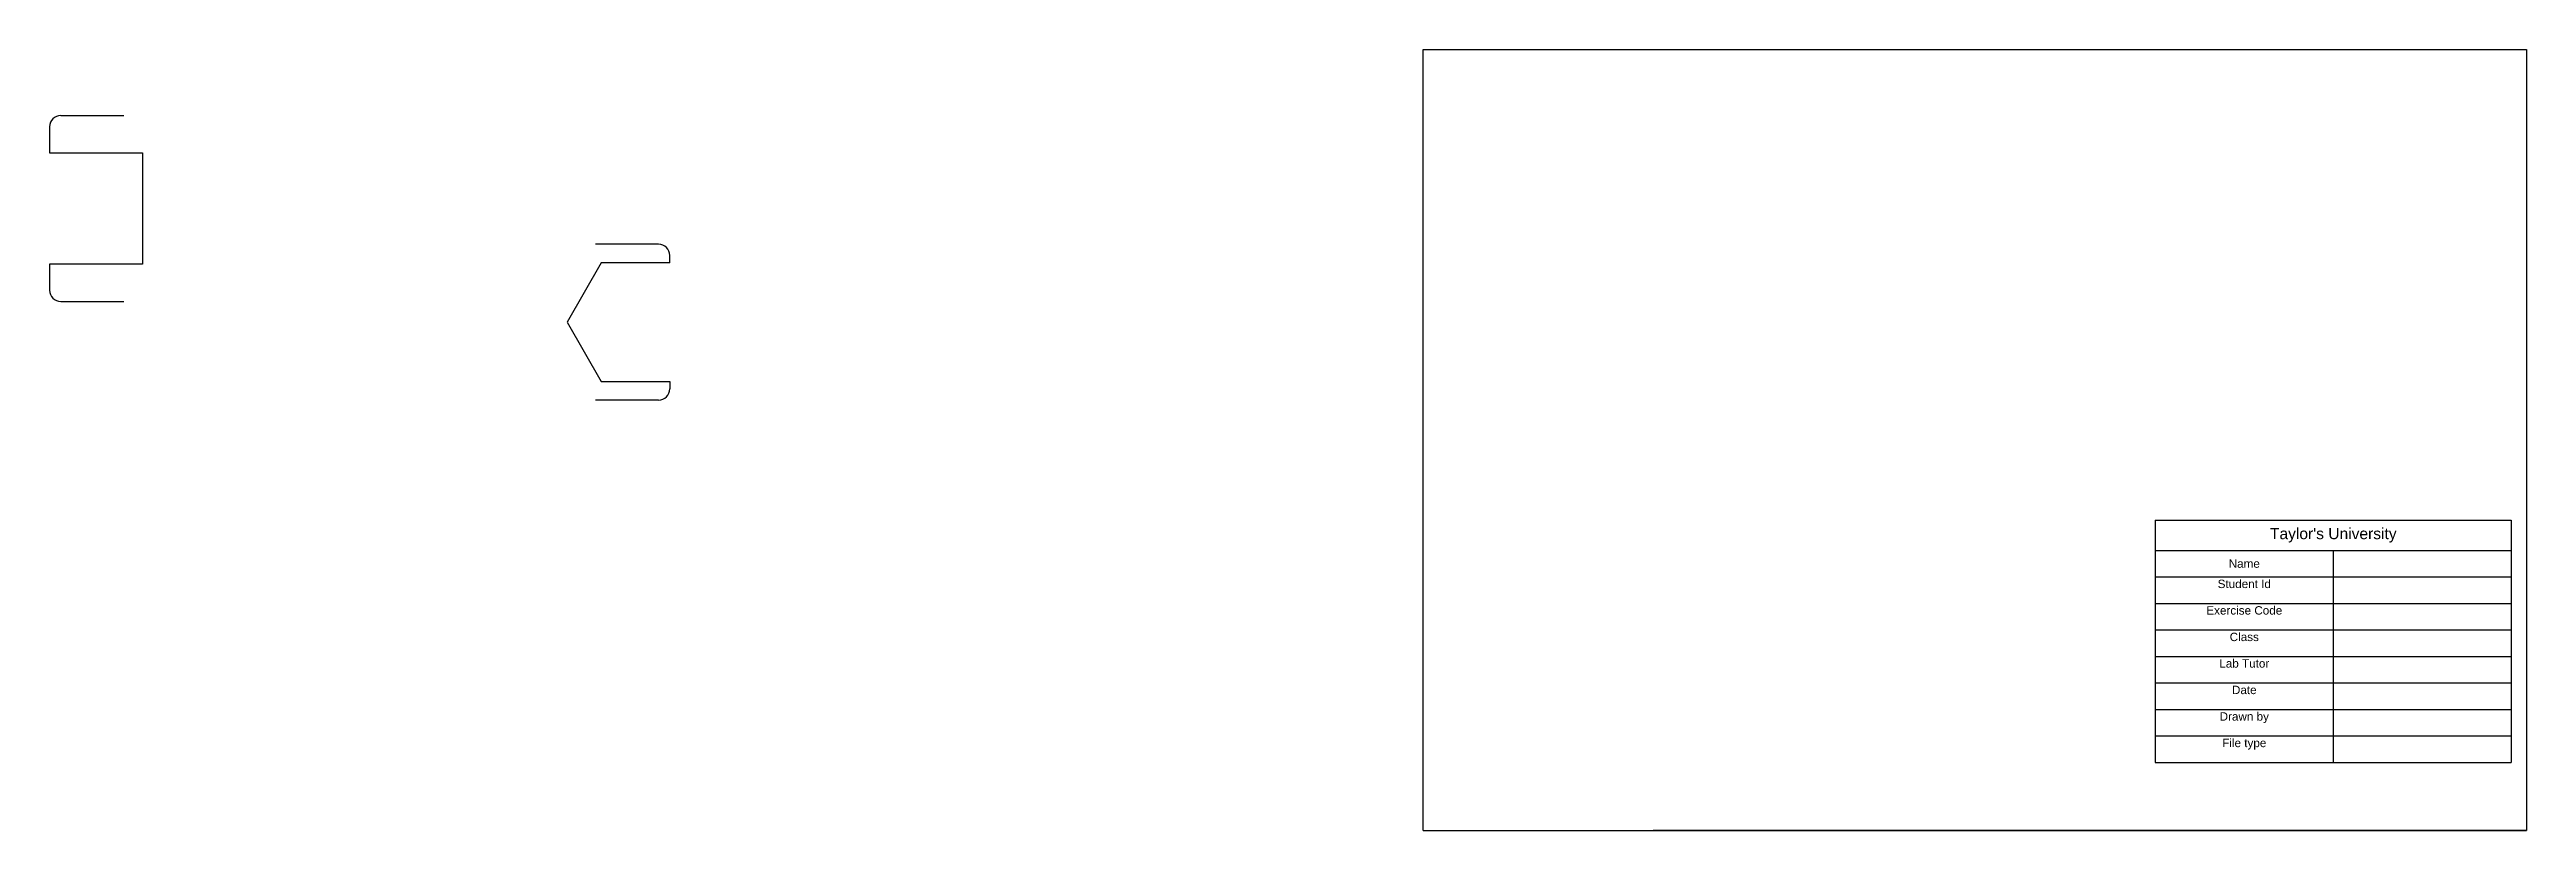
# Model space of a CAD drawing. Header units: millimetres. Extents: x 1882 to 2549, y 2037 to 2247.
import ezdxf

# ---------------------------------------------------------------- set-up
doc = ezdxf.new("R2010")
doc.units = ezdxf.units.MM
doc.styles.get("Standard").update_dxf_attribs({"font": 'arial.ttf'})

# ---------------------------------------------------------------- blocks, each defined once
blk = doc.blocks.new('*T1')
at = {"color": 0, "linetype": 'ByBlock', "lineweight": -2, "transparency": 16777216}
for p, q in [((0, 0), (95.86, 0)), ((0, 0), (0, -65.17)), ((95.86, 0), (95.86, -65.17)), ((0, -8.13), (95.86, -8.13)), ((47.93, -8.13), (47.93, -65.17)), ((0, -15.26), (95.86, -15.26)), ((0, -22.39), (95.86, -22.39)), ((0, -29.52), (95.86, -29.52)), ((0, -36.65), (95.86, -36.65)), ((0, -43.78), (95.86, -43.78)), ((0, -50.91), (95.86, -50.91)), ((0, -58.04), (95.86, -58.04)), ((0, -65.17), (95.86, -65.17))]:
    blk.add_line(p, q, dxfattribs=at)
at = {"color": 0, "transparency": 16777216}
for s, insert, char_height, width, attachment_point in [("Taylor's University", (47.93, -4.06), 3, 94.3618, 5), ('Name', (23.97, -11.69), 2.25, 46.4309, 5), ('Student Id', (23.97, -16.01), 2.25, 46.4309, 2), ('Exercise Code', (23.97, -23.14), 2.25, 46.4309, 2), ('Class', (23.97, -30.27), 2.25, 46.4309, 2), ('Lab Tutor', (23.97, -37.4), 2.25, 46.4309, 2), ('Date', (23.97, -44.53), 2.25, 46.4309, 2), ('Drawn by', (23.97, -51.66), 2.25, 46.4309, 2), ('File type', (23.97, -58.79), 2.25, 46.4309, 2)]:
    blk.add_mtext(s, dxfattribs=dict(at, insert=insert, char_height=char_height, width=width, attachment_point=attachment_point))

msp = doc.modelspace()

# ---------------------------------------------------------------- linework, layer by layer
for p, q in [((2252, 2246.87), (2549, 2246.87)), ((2252, 2085.34), (2252, 2246.87)), ((2549, 2246.87), (2549, 2036.87)), ((1885.22, 2229.14), (1902.22, 2229.14)), ((1882.22, 2226.14), (1882.22, 2219.14)), ((1882.22, 2219.14), (1907.22, 2219.14)), ((1907.22, 2219.14), (1907.22, 2189.14)), ((1907.22, 2219.14), (1907.22, 2204.14)), ((2039.16, 2194.51), (2029.16, 2194.51)), ((2046.16, 2194.51), (2039.16, 2194.51)), ((1907.22, 2189.14), (1882.22, 2189.14)), ((1882.22, 2189.14), (1882.22, 2182.14)), ((2049.16, 2189.51), (2049.16, 2191.51)), ((1885.22, 2179.14), (1902.22, 2179.14)), ((2049.16, 2157.63), (2049.16, 2155.63)), ((2039.16, 2152.63), (2029.16, 2152.63)), ((2046.16, 2152.63), (2039.16, 2152.63)), ((2252, 2036.87), (2252, 2085.34)), ((2252, 2036.87), (2549, 2036.87)), ((2549, 2036.87), (2313.95, 2036.87))]:
    msp.add_line(p, q)
msp.add_lwpolyline([(2049.16, 2189.51), (2030.75, 2189.51), (2021.55, 2173.57), (2030.75, 2157.63), (2049.16, 2157.63)])
for centre, start, end in [((1885.22, 2226.14), 90, 180), ((2046.16, 2191.51), 0, 90), ((1885.22, 2182.14), 180, 270), ((2046.16, 2155.63), 270, 0)]:
    msp.add_arc(centre, 3, start, end)

# ---------------------------------------------------------------- block references
msp.add_blockref('*T1', (2449.07, 2120.31))

doc.saveas('drawing.dxf')
